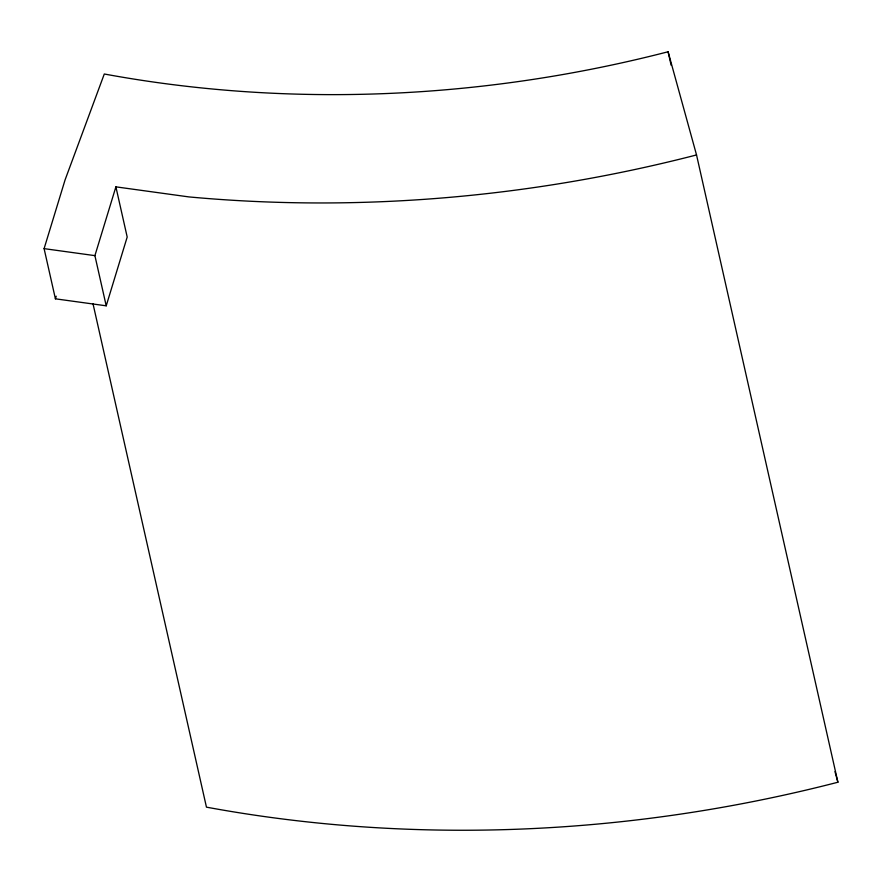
<?xml version="1.0" encoding="UTF-8"?>
<svg xmlns="http://www.w3.org/2000/svg" width="882" height="882" viewBox="0 0 882 882"><rect width="100%" height="100%" fill="white"/><g stroke="black" fill="none" stroke-linecap="round" stroke-linejoin="round"><path stroke-width="1.32" d="M696.537 154.945A1231.184 998.567 -12.7 0 1 188.847 196.906L115.895 186.852L127.195 237.037L106.215 305.811L55.412 298.822L44.1 248.636L65.092 179.851L104.296 74A1099.27 891.581 -12.7 0 0 668.093 51.762L696.537 154.945L837.9 782.235A1231.184 998.567 -12.7 0 1 206.454 807.151L93.029 303.849M55.412 298.822L56.205 296.22M106.215 305.811L94.903 255.637L115.895 186.852M44.1 248.636L94.903 255.637M834.978 771.651L837.9 782.235M668.093 51.762L671.114 65.191"/></g></svg>
